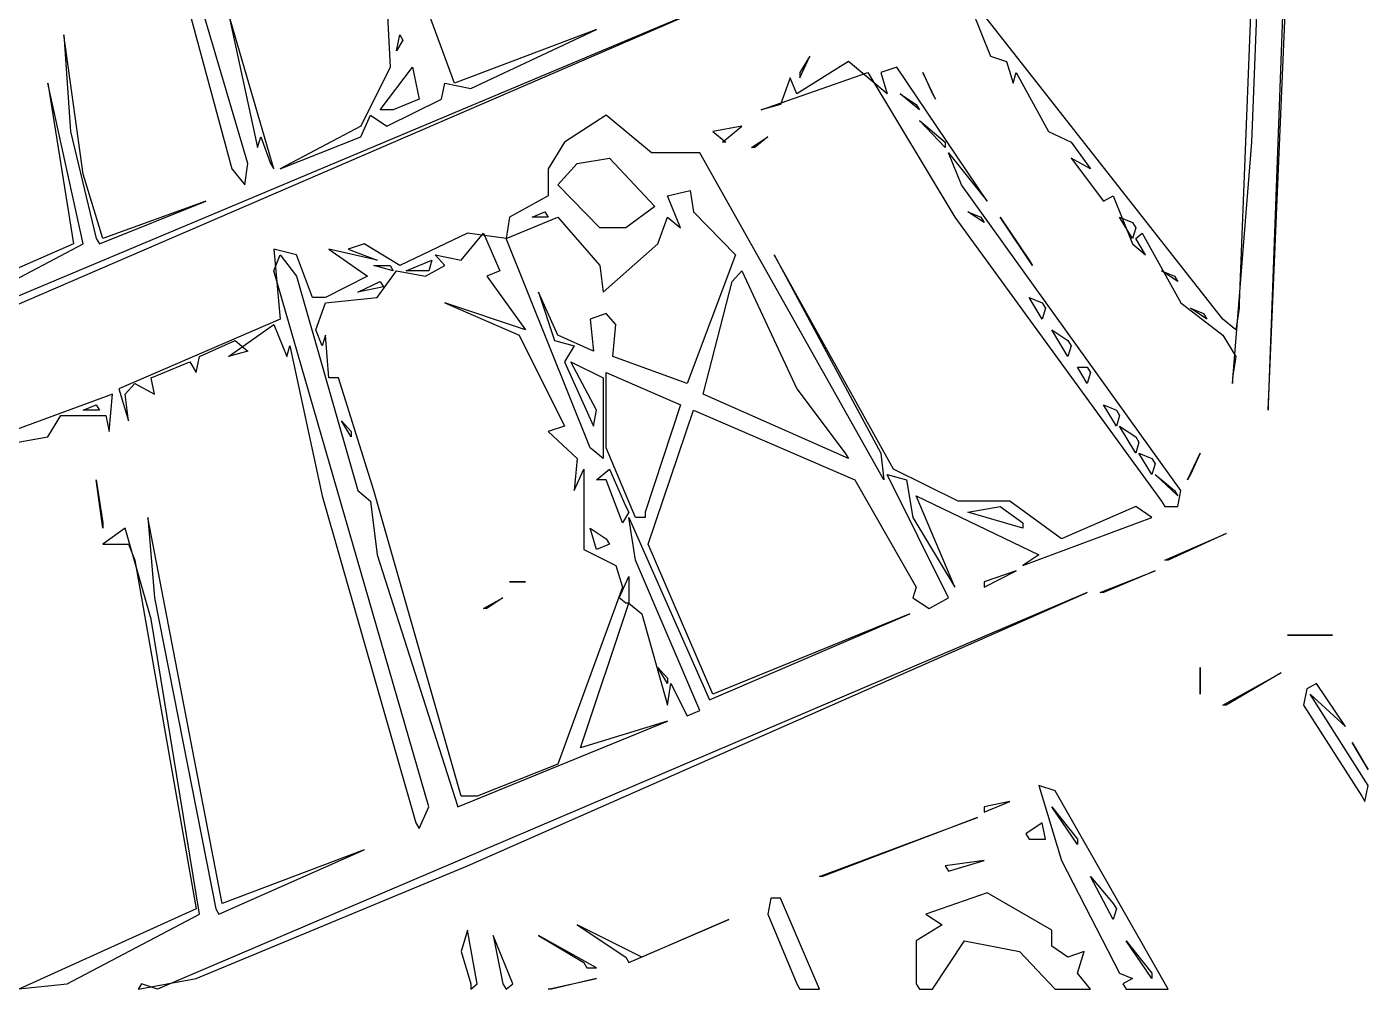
# Model space of a CAD drawing. Extents: x -11089 to 11068, y 2036 to 20000.
# Drawn here: x 2051 to 11068, y 2036 to 8508 of the extents above; entities that cross this region are included whole.
import ezdxf

# ---------------------------------------------------------------- set-up
doc = ezdxf.new("R2010")
doc.units = 0

msp = doc.modelspace()

# ---------------------------------------------------------------- linework, layer by layer
for p, q in [((10286.4583, 7733.1731), (10633.6806, 16855.7692)), ((10590.2778, 16603.3654), (10199.6528, 6651.4423)), ((10394.9653, 5930.2885), (10828.9931, 16098.5577)), ((10698.7847, 14115.3846), (10394.9653, 5966.3462)), ((3537.3264, 7588.9423), (2994.7917, 9427.8846)), ((10091.1458, 6543.2692), (8138.0208, 9031.25)), ((3038.1944, 8995.1923), (3428.8194, 7552.8846)), ((260.4167, 5894.2308), (6684.0278, 8670.6731)), ((6684.0278, 8670.6731), (1367.1875, 6435.0962)), ((4470.4861, 8670.6731), (4492.1875, 8237.9808)), ((3710.9375, 7552.8846), (3407.1181, 8598.5577)), ((3407.1181, 8598.5577), (3602.4306, 7697.1154)), ((4926.2153, 8129.8077), (4752.6042, 8598.5577)), ((8398.4375, 8634.6154), (8528.6458, 8310.0962)), ((5881.0764, 8490.3846), (4926.2153, 8129.8077)), ((5034.7222, 8093.75), (5881.0764, 8490.3846)), ((2430.5556, 7516.8269), (2300.3472, 8454.3269)), ((2300.3472, 8454.3269), (2343.75, 7805.2885)), ((4535.5903, 8346.1538), (4557.2917, 8454.3269)), ((4578.9931, 8418.2692), (4535.5903, 8346.1538)), ((4557.2917, 8454.3269), (4578.9931, 8418.2692)), ((7248.2639, 8165.8654), (7313.3681, 8310.0962)), ((7313.3681, 8310.0962), (7248.2639, 8201.9231)), ((8528.6458, 8310.0962), (8637.1528, 8274.0385)), ((4492.1875, 8237.9808), (4296.875, 7841.3462)), ((4427.0833, 7949.5192), (4644.0972, 8237.9808)), ((4644.0972, 8237.9808), (4687.5, 8021.6346)), ((7573.7847, 8274.0385), (7226.5625, 8057.6923)), ((7834.2014, 8057.6923), (7573.7847, 8274.0385)), ((7899.3056, 8237.9808), (7790.7986, 8201.9231)), ((8506.9444, 7336.5385), (7899.3056, 8237.9808)), ((8637.1528, 8274.0385), (8680.5556, 8129.8077)), ((2430.5556, 7048.0769), (2191.8403, 8129.8077)), ((2191.8403, 8129.8077), (2365.4514, 7048.0769)), ((4839.4097, 8021.6346), (4861.1111, 8129.8077)), ((4861.1111, 8129.8077), (5034.7222, 8093.75)), ((6987.8472, 7949.5192), (7703.9931, 8201.9231)), ((7183.1597, 8165.8654), (7118.0556, 7985.5769)), ((7226.5625, 8057.6923), (7183.1597, 8165.8654)), ((7248.2639, 8201.9231), (7248.2639, 8165.8654)), ((7703.9931, 8201.9231), (8289.9306, 7228.3654)), ((7790.7986, 8201.9231), (7834.2014, 8057.6923)), ((8159.7222, 8021.6346), (8072.9167, 8201.9231)), ((8072.9167, 8201.9231), (8138.0208, 8057.6923)), ((8680.5556, 8129.8077), (8702.2569, 8201.9231)), ((8702.2569, 8201.9231), (8919.2708, 7805.2885)), ((8051.2153, 7949.5192), (7921.0069, 8057.6923)), ((7921.0069, 8057.6923), (8029.5139, 7985.5769)), ((8138.0208, 8057.6923), (8159.7222, 8021.6346)), ((4492.1875, 7949.5192), (4427.0833, 7949.5192)), ((4470.4861, 7841.3462), (4839.4097, 8021.6346)), ((4513.8889, 7949.5192), (4492.1875, 7949.5192)), ((4687.5, 8021.6346), (4513.8889, 7949.5192)), ((7118.0556, 7985.5769), (6987.8472, 7949.5192)), ((8029.5139, 7985.5769), (8051.2153, 7949.5192)), ((4296.875, 7769.2308), (4361.9792, 7913.4615)), ((4361.9792, 7913.4615), (4470.4861, 7841.3462)), ((5946.1806, 7913.4615), (5664.0625, 7733.1731)), ((6250, 7661.0577), (5946.1806, 7913.4615)), ((8224.8264, 7697.1154), (8051.2153, 7877.4038)), ((8051.2153, 7877.4038), (8224.8264, 7733.1731)), ((2343.75, 7805.2885), (2517.3611, 7084.1346)), ((3602.4306, 7697.1154), (3624.1319, 7769.2308)), ((3624.1319, 7769.2308), (3689.2361, 7588.9423)), ((4296.875, 7841.3462), (3754.3403, 7552.8846)), ((3754.3403, 7552.8846), (4296.875, 7769.2308)), ((6857.6389, 7841.3462), (6662.3264, 7805.2885)), ((6662.3264, 7805.2885), (6749.1319, 7733.1731)), ((6727.4306, 7733.1731), (6857.6389, 7841.3462)), ((6922.7431, 7697.1154), (7031.25, 7769.2308)), ((7031.25, 7769.2308), (6944.4444, 7697.1154)), ((8919.2708, 7805.2885), (9071.1806, 7733.1731)), ((5664.0625, 7733.1731), (5555.5556, 7552.8846)), ((6749.1319, 7733.1731), (6727.4306, 7733.1731)), ((6944.4444, 7697.1154), (6922.7431, 7697.1154)), ((8224.8264, 7733.1731), (8224.8264, 7697.1154)), ((9071.1806, 7733.1731), (9201.3889, 7552.8846)), ((10156.25, 6110.5769), (10286.4583, 7733.1731)), ((3515.625, 7444.7115), (3537.3264, 7588.9423)), ((3689.2361, 7588.9423), (3710.9375, 7552.8846)), ((5620.6597, 7444.7115), (5750.8681, 7588.9423)), ((5750.8681, 7588.9423), (5967.8819, 7625)), ((5967.8819, 7625), (6271.7014, 7300.4808)), ((6575.5208, 7661.0577), (6250, 7661.0577)), ((7812.5, 5461.5385), (6575.5208, 7661.0577)), ((8333.3333, 7444.7115), (8246.5278, 7661.0577)), ((8246.5278, 7661.0577), (8506.9444, 7336.5385)), ((9201.3889, 7552.8846), (9071.1806, 7625)), ((9071.1806, 7625), (9288.1944, 7336.5385)), ((2560.7639, 7084.1346), (2430.5556, 7516.8269)), ((3428.8194, 7552.8846), (3515.625, 7444.7115)), ((5555.5556, 7552.8846), (5555.5556, 7372.5962)), ((5902.7778, 7156.25), (5620.6597, 7444.7115)), ((6358.5069, 7372.5962), (6510.4167, 7408.6538)), ((6510.4167, 7408.6538), (6532.1181, 7264.4231)), ((9809.0278, 5389.4231), (8333.3333, 7444.7115)), ((2539.0625, 7048.0769), (3255.2083, 7336.5385)), ((3255.2083, 7336.5385), (2560.7639, 7084.1346)), ((5555.5556, 7372.5962), (5295.1389, 7228.3654)), ((6445.3125, 7156.25), (6358.5069, 7372.5962)), ((9288.1944, 7336.5385), (9353.2986, 7372.5962)), ((9353.2986, 7372.5962), (9483.5069, 7048.0769)), ((5295.1389, 7228.3654), (5273.4375, 7084.1346)), ((5273.4375, 7084.1346), (5620.6597, 7228.3654)), ((5447.0486, 7228.3654), (5533.8542, 7264.4231)), ((5555.5556, 7228.3654), (5447.0486, 7228.3654)), ((5533.8542, 7264.4231), (5555.5556, 7228.3654)), ((5620.6597, 7228.3654), (5902.7778, 6903.8462)), ((6271.7014, 7300.4808), (6076.3889, 7156.25)), ((6293.4028, 7048.0769), (6358.5069, 7228.3654)), ((6358.5069, 7228.3654), (6445.3125, 7156.25)), ((6532.1181, 7264.4231), (6814.2361, 6975.9615)), ((8289.9306, 7228.3654), (9678.8194, 5317.3077)), ((8485.2431, 7192.3077), (8376.7361, 7264.4231)), ((8376.7361, 7264.4231), (8463.5417, 7228.3654)), ((8463.5417, 7228.3654), (8485.2431, 7192.3077)), ((8810.7639, 6903.8462), (8593.75, 7228.3654)), ((8593.75, 7228.3654), (8789.0625, 6939.9038)), ((9483.5069, 7084.1346), (9396.7014, 7228.3654)), ((9396.7014, 7228.3654), (9483.5069, 7192.3077)), ((6054.6875, 7156.25), (5902.7778, 7156.25)), ((6076.3889, 7156.25), (6054.6875, 7156.25)), ((9483.5069, 7192.3077), (9505.2083, 7156.25)), ((9505.2083, 7156.25), (9483.5069, 7084.1346)), ((2365.4514, 7048.0769), (1367.1875, 6615.3846)), ((1540.7986, 6579.3269), (2430.5556, 7048.0769)), ((2517.3611, 7084.1346), (2539.0625, 7048.0769)), ((4318.5764, 7048.0769), (4210.0694, 7012.0192)), ((4557.2917, 6903.8462), (4318.5764, 7048.0769)), ((5013.0208, 7120.1923), (4557.2917, 6903.8462)), ((4969.6181, 6939.9038), (5121.5278, 7120.1923)), ((5273.4375, 7084.1346), (5013.0208, 7120.1923)), ((5121.5278, 7120.1923), (5230.0347, 6867.7885)), ((5837.6736, 5677.8846), (5273.4375, 7084.1346)), ((5924.4792, 6723.5577), (6293.4028, 7048.0769)), ((9483.5069, 7048.0769), (9570.3125, 6975.9615)), ((9505.2083, 7084.1346), (9548.6111, 7120.1923)), ((9570.3125, 6975.9615), (9505.2083, 7084.1346)), ((9548.6111, 7120.1923), (9809.0278, 6651.4423)), ((3862.8472, 6975.9615), (3710.9375, 7012.0192)), ((3710.9375, 7012.0192), (3754.3403, 6543.2692)), ((3710.9375, 6867.7885), (3754.3403, 6975.9615)), ((3754.3403, 6975.9615), (3862.8472, 6831.7308)), ((3971.3542, 6687.5), (3862.8472, 6975.9615)), ((4405.3819, 6939.9038), (4079.8611, 7012.0192)), ((4079.8611, 7012.0192), (4340.2778, 6831.7308)), ((4210.0694, 7012.0192), (4405.3819, 6939.9038)), ((4861.1111, 6903.8462), (4796.0069, 6975.9615)), ((4796.0069, 6975.9615), (4969.6181, 6939.9038)), ((6814.2361, 6975.9615), (6488.7153, 6110.5769)), ((7877.6042, 5533.6538), (7074.6528, 6975.9615)), ((7074.6528, 6975.9615), (7790.7986, 5641.8269)), ((4752.6042, 3262.0192), (3710.9375, 6867.7885)), ((4513.8889, 6867.7885), (4383.6806, 6903.8462)), ((4383.6806, 6903.8462), (4492.1875, 6903.8462)), ((4405.3819, 6687.5), (4535.5903, 6867.7885)), ((4492.1875, 6903.8462), (4513.8889, 6867.7885)), ((4535.5903, 6867.7885), (4730.9028, 6831.7308)), ((4600.6944, 6867.7885), (4774.3056, 6939.9038)), ((4730.9028, 6867.7885), (4600.6944, 6867.7885)), ((4730.9028, 6831.7308), (4861.1111, 6903.8462)), ((4752.6042, 6867.7885), (4730.9028, 6867.7885)), ((4774.3056, 6939.9038), (4752.6042, 6867.7885)), ((5230.0347, 6867.7885), (5143.2292, 6831.7308)), ((5902.7778, 6903.8462), (5924.4792, 6723.5577)), ((6792.5347, 6795.6731), (6857.6389, 6867.7885)), ((6857.6389, 6867.7885), (7226.5625, 6074.5192)), ((8789.0625, 6939.9038), (8810.7639, 6903.8462)), ((9787.3264, 6795.6731), (9678.8194, 6867.7885)), ((9678.8194, 6867.7885), (9765.625, 6831.7308)), ((3862.8472, 6831.7308), (4275.1736, 5389.4231)), ((4340.2778, 6831.7308), (4058.1597, 6687.5)), ((4275.1736, 6723.5577), (4427.0833, 6795.6731)), ((4427.0833, 6795.6731), (4448.7847, 6759.6154)), ((5143.2292, 6831.7308), (5403.6458, 6471.1538)), ((6597.2222, 6038.4615), (6792.5347, 6795.6731)), ((9765.625, 6831.7308), (9787.3264, 6795.6731)), ((4058.1597, 6687.5), (3971.3542, 6687.5)), ((4058.1597, 6651.4423), (4405.3819, 6687.5)), ((4448.7847, 6759.6154), (4275.1736, 6723.5577)), ((5620.6597, 6435.0962), (5490.4514, 6723.5577)), ((5490.4514, 6723.5577), (5598.9583, 6399.0385)), ((8875.8681, 6543.2692), (8789.0625, 6687.5)), ((8789.0625, 6687.5), (8875.8681, 6651.4423)), ((3993.0556, 6471.1538), (4058.1597, 6651.4423)), ((5403.6458, 6471.1538), (4861.1111, 6651.4423)), ((4861.1111, 6651.4423), (5360.2431, 6435.0962)), ((8875.8681, 6651.4423), (8897.5694, 6615.3846)), ((8897.5694, 6615.3846), (8875.8681, 6543.2692)), ((9809.0278, 6651.4423), (10091.1458, 6435.0962)), ((9982.6389, 6543.2692), (9874.1319, 6615.3846)), ((9874.1319, 6615.3846), (9960.9375, 6579.3269)), ((10199.6528, 6615.3846), (10177.9514, 6471.1538)), ((10199.6528, 6651.4423), (10199.6528, 6615.3846)), ((3754.3403, 6543.2692), (2669.2708, 6074.5192)), ((3407.1181, 6290.8654), (3710.9375, 6507.2115)), ((3710.9375, 6507.2115), (3797.7431, 6290.8654)), ((5946.1806, 6579.3269), (5837.6736, 6543.2692)), ((5837.6736, 6543.2692), (5859.375, 6326.9231)), ((6011.2847, 6507.2115), (5946.1806, 6579.3269)), ((5989.5833, 6290.8654), (6011.2847, 6507.2115)), ((9960.9375, 6579.3269), (9982.6389, 6543.2692)), ((10177.9514, 6471.1538), (10091.1458, 6543.2692)), ((4036.4583, 6362.9808), (3993.0556, 6471.1538)), ((4058.1597, 6435.0962), (4036.4583, 6362.9808)), ((4079.8611, 6146.6346), (4058.1597, 6435.0962)), ((5360.2431, 6435.0962), (5664.0625, 5822.1154)), ((5859.375, 6326.9231), (5620.6597, 6435.0962)), ((9049.4792, 6290.8654), (8940.9722, 6471.1538)), ((8940.9722, 6471.1538), (9049.4792, 6399.0385)), ((10091.1458, 6435.0962), (10177.9514, 6290.8654)), ((3211.8056, 6290.8654), (3450.5208, 6399.0385)), ((3537.3264, 6326.9231), (3407.1181, 6290.8654)), ((3450.5208, 6399.0385), (3537.3264, 6326.9231)), ((3797.7431, 6290.8654), (3819.4444, 6362.9808)), ((3819.4444, 6362.9808), (4036.4583, 5353.3654)), ((5598.9583, 6399.0385), (5729.1667, 6362.9808)), ((5729.1667, 6362.9808), (5664.0625, 6254.8077)), ((9049.4792, 6399.0385), (9071.1806, 6362.9808)), ((9071.1806, 6362.9808), (9049.4792, 6290.8654)), ((2886.2847, 6146.6346), (3146.7014, 6254.8077)), ((3146.7014, 6254.8077), (3190.1042, 6182.6923)), ((3190.1042, 6182.6923), (3211.8056, 6290.8654)), ((5664.0625, 6254.8077), (5859.375, 5822.1154)), ((5881.0764, 5930.2885), (5707.4653, 6254.8077)), ((5707.4653, 6254.8077), (5924.4792, 6146.6346)), ((6488.7153, 6110.5769), (5989.5833, 6290.8654)), ((10177.9514, 6290.8654), (10156.25, 6146.6346)), ((2907.9861, 6038.4615), (2886.2847, 6146.6346)), ((4144.9653, 6146.6346), (4079.8611, 6146.6346)), ((4383.6806, 5389.4231), (4144.9653, 6146.6346)), ((5924.4792, 6146.6346), (5924.4792, 5641.8269)), ((5946.1806, 5677.8846), (5946.1806, 6182.6923)), ((5946.1806, 6182.6923), (6445.3125, 5966.3462)), ((9179.6875, 6110.5769), (9114.5833, 6218.75)), ((9114.5833, 6218.75), (9179.6875, 6218.75)), ((9179.6875, 6218.75), (9201.3889, 6182.6923)), ((9201.3889, 6182.6923), (9179.6875, 6110.5769)), ((10156.25, 6146.6346), (10156.25, 6110.5769)), ((2669.2708, 6074.5192), (2734.375, 5858.1731)), ((2712.6736, 6038.4615), (2777.7778, 6110.5769)), ((2777.7778, 6110.5769), (2907.9861, 6038.4615)), ((7226.5625, 6074.5192), (7552.0833, 5641.8269)), ((2625.8681, 6038.4615), (1453.9931, 5605.7692)), ((2430.5556, 5930.2885), (2517.3611, 5966.3462)), ((2517.3611, 5966.3462), (2539.0625, 5930.2885)), ((2604.1667, 5786.0577), (2625.8681, 6038.4615)), ((2734.375, 5858.1731), (2712.6736, 6038.4615)), ((6445.3125, 5966.3462), (6206.5972, 5245.1923)), ((7573.7847, 5605.7692), (6597.2222, 6038.4615)), ((9375, 5822.1154), (9288.1944, 5966.3462)), ((9288.1944, 5966.3462), (9375, 5930.2885)), ((10394.9653, 5966.3462), (10394.9653, 5930.2885)), ((2191.8403, 5750), (2278.6458, 5894.2308)), ((2278.6458, 5894.2308), (2582.4653, 5894.2308)), ((2539.0625, 5930.2885), (2430.5556, 5930.2885)), ((2582.4653, 5894.2308), (2604.1667, 5786.0577)), ((5859.375, 5822.1154), (5881.0764, 5930.2885)), ((6228.2986, 5028.8462), (6532.1181, 5930.2885)), ((6532.1181, 5930.2885), (7617.1875, 5461.5385)), ((9375, 5930.2885), (9396.7014, 5894.2308)), ((9396.7014, 5894.2308), (9375, 5822.1154)), ((4231.7708, 5750), (4166.6667, 5858.1731)), ((4166.6667, 5858.1731), (4231.7708, 5786.0577)), ((4231.7708, 5786.0577), (4231.7708, 5750)), ((5664.0625, 5822.1154), (5555.5556, 5786.0577)), ((5555.5556, 5786.0577), (5750.8681, 5605.7692)), ((9505.2083, 5641.8269), (9396.7014, 5822.1154)), ((9396.7014, 5822.1154), (9505.2083, 5750)), ((1779.5139, 5677.8846), (2191.8403, 5750)), ((9505.2083, 5750), (9526.9097, 5713.9423)), ((9526.9097, 5713.9423), (9505.2083, 5641.8269)), ((5750.8681, 5605.7692), (5729.1667, 5389.4231)), ((5924.4792, 5605.7692), (5837.6736, 5677.8846)), ((5924.4792, 5641.8269), (5924.4792, 5605.7692)), ((6141.4931, 5209.1346), (5946.1806, 5677.8846)), ((7552.0833, 5641.8269), (7573.7847, 5605.7692)), ((7790.7986, 5641.8269), (7812.5, 5461.5385)), ((9613.7153, 5497.5962), (9526.9097, 5641.8269)), ((9526.9097, 5641.8269), (9613.7153, 5605.7692)), ((9613.7153, 5605.7692), (9635.4167, 5569.7115)), ((9852.4306, 5461.5385), (9939.2361, 5641.8269)), ((9939.2361, 5641.8269), (9874.1319, 5497.5962)), ((5729.1667, 5389.4231), (5794.2708, 5533.6538)), ((5794.2708, 5533.6538), (5794.2708, 4992.7885)), ((5881.0764, 5461.5385), (5967.8819, 5533.6538)), ((5967.8819, 5533.6538), (6076.3889, 5281.25)), ((8311.6319, 5317.3077), (7877.6042, 5533.6538)), ((9635.4167, 5569.7115), (9613.7153, 5497.5962)), ((2560.7639, 5137.0192), (2517.3611, 5461.5385)), ((2517.3611, 5461.5385), (2560.7639, 5173.0769)), ((5946.1806, 5461.5385), (5881.0764, 5461.5385)), ((6054.6875, 5173.0769), (5946.1806, 5461.5385)), ((7617.1875, 5461.5385), (8029.5139, 4740.3846)), ((8246.5278, 4668.2692), (7834.2014, 5497.5962)), ((7834.2014, 5497.5962), (7964.4097, 5461.5385)), ((7964.4097, 5461.5385), (8007.8125, 5209.1346)), ((9787.3264, 5353.3654), (9635.4167, 5497.5962)), ((9635.4167, 5497.5962), (9765.625, 5389.4231)), ((9874.1319, 5497.5962), (9852.4306, 5461.5385)), ((4036.4583, 5353.3654), (4665.7986, 3153.8462)), ((4275.1736, 5389.4231), (4361.9792, 5317.3077)), ((4969.6181, 3334.1346), (4383.6806, 5389.4231)), ((8289.9306, 4740.3846), (8029.5139, 5353.3654)), ((8029.5139, 5353.3654), (8854.1667, 4956.7308)), ((9765.625, 5389.4231), (9787.3264, 5353.3654)), ((9787.3264, 5281.25), (9809.0278, 5389.4231)), ((4361.9792, 5317.3077), (4405.3819, 4956.7308)), ((6098.0903, 5245.1923), (6054.6875, 5173.0769)), ((6076.3889, 5281.25), (6098.0903, 5245.1923)), ((6206.5972, 5245.1923), (6206.5972, 5209.1346)), ((8658.8542, 5317.3077), (8311.6319, 5317.3077)), ((8376.7361, 5245.1923), (8593.75, 5281.25)), ((8745.6597, 5137.0192), (8376.7361, 5245.1923)), ((8593.75, 5281.25), (8745.6597, 5173.0769)), ((9006.0764, 5064.9038), (8658.8542, 5317.3077)), ((9505.2083, 5281.25), (9006.0764, 5064.9038)), ((9613.7153, 5209.1346), (9505.2083, 5281.25)), ((9678.8194, 5317.3077), (9700.5208, 5281.25)), ((9700.5208, 5281.25), (9787.3264, 5281.25)), ((2560.7639, 5173.0769), (2560.7639, 5137.0192)), ((3363.7153, 2612.9808), (2864.5833, 5209.1346)), ((2864.5833, 5209.1346), (2907.9861, 4668.2692)), ((6141.4931, 4920.6731), (6098.0903, 5209.1346)), ((6098.0903, 5209.1346), (6640.625, 3983.1731)), ((6206.5972, 5209.1346), (6141.4931, 5209.1346)), ((8007.8125, 5209.1346), (8289.9306, 4740.3846)), ((8745.6597, 4884.6154), (9613.7153, 5209.1346)), ((8745.6597, 5173.0769), (8745.6597, 5137.0192)), ((2712.6736, 5137.0192), (2560.7639, 5028.8462)), ((2886.2847, 4524.0385), (2712.6736, 5137.0192)), ((5881.0764, 4992.7885), (5837.6736, 5137.0192)), ((5837.6736, 5137.0192), (5946.1806, 5064.9038)), ((5946.1806, 5064.9038), (5967.8819, 5028.8462)), ((9700.5208, 4920.6731), (10112.8472, 5100.9615)), ((10112.8472, 5100.9615), (9722.2222, 4920.6731)), ((2560.7639, 5028.8462), (2734.375, 5028.8462)), ((2734.375, 5028.8462), (2777.7778, 4920.6731)), ((5794.2708, 4992.7885), (6011.2847, 4884.6154)), ((5967.8819, 5028.8462), (5881.0764, 4992.7885)), ((6662.3264, 4019.2308), (6228.2986, 5028.8462)), ((2777.7778, 4920.6731), (3190.1042, 2576.9231)), ((4405.3819, 4956.7308), (4947.9167, 3262.0192)), ((6011.2847, 4884.6154), (6054.6875, 4740.3846)), ((6575.5208, 3911.0577), (6141.4931, 4920.6731)), ((8854.1667, 4956.7308), (8745.6597, 4884.6154)), ((9722.2222, 4920.6731), (9700.5208, 4920.6731)), ((6032.9861, 4668.2692), (6098.0903, 4812.5)), ((6098.0903, 4812.5), (6098.0903, 4632.2115)), ((8485.2431, 4740.3846), (8702.2569, 4848.5577)), ((8702.2569, 4848.5577), (8485.2431, 4776.4423)), ((9266.4931, 4704.3269), (9635.4167, 4848.5577)), ((9635.4167, 4848.5577), (9288.1944, 4704.3269)), ((9179.6875, 4704.3269), (2929.6875, 2036.0577)), ((5013.0208, 2865.3846), (9179.6875, 4704.3269)), ((5295.1389, 4776.4423), (5403.6458, 4776.4423)), ((5316.8403, 4776.4423), (5295.1389, 4776.4423)), ((5403.6458, 4776.4423), (5316.8403, 4776.4423)), ((6054.6875, 4740.3846), (5620.6597, 3550.4808)), ((8029.5139, 4740.3846), (8007.8125, 4668.2692)), ((8485.2431, 4776.4423), (8485.2431, 4740.3846)), ((9288.1944, 4704.3269), (9266.4931, 4704.3269)), ((2907.9861, 4668.2692), (3320.3125, 2576.9231)), ((5121.5278, 4596.1538), (5251.7361, 4668.2692)), ((5251.7361, 4668.2692), (5143.2292, 4596.1538)), ((5772.5694, 3658.6538), (6098.0903, 4632.2115)), ((6076.3889, 4632.2115), (6032.9861, 4668.2692)), ((6098.0903, 4632.2115), (6076.3889, 4632.2115)), ((6098.0903, 4632.2115), (6184.8958, 4560.0962)), ((8007.8125, 4668.2692), (8116.3194, 4596.1538)), ((8116.3194, 4596.1538), (8246.5278, 4668.2692)), ((3211.8056, 2540.8654), (2886.2847, 4524.0385)), ((5143.2292, 4596.1538), (5121.5278, 4596.1538)), ((6184.8958, 4560.0962), (6358.5069, 3947.1154)), ((6640.625, 3983.1731), (7986.1111, 4560.0962)), ((7986.1111, 4560.0962), (6662.3264, 4019.2308)), ((10525.1736, 4415.8654), (10828.9931, 4415.8654)), ((10546.875, 4415.8654), (10525.1736, 4415.8654)), ((10828.9931, 4415.8654), (10546.875, 4415.8654)), ((6358.5069, 4091.3462), (6293.4028, 4199.5192)), ((6293.4028, 4199.5192), (6358.5069, 4127.4038)), ((9939.2361, 4019.2308), (9939.2361, 4199.5192)), ((9939.2361, 4199.5192), (9939.2361, 4055.2885)), ((10091.1458, 3947.1154), (10481.7708, 4163.4615)), ((10481.7708, 4163.4615), (10112.8472, 3947.1154)), ((6358.5069, 4127.4038), (6358.5069, 4091.3462)), ((6358.5069, 3947.1154), (6380.2083, 4091.3462)), ((6380.2083, 4091.3462), (6488.7153, 3875)), ((10720.4861, 4091.3462), (10655.3819, 4055.2885)), ((10915.7986, 3802.8846), (10720.4861, 4091.3462)), ((9939.2361, 4055.2885), (9939.2361, 4019.2308)), ((10655.3819, 4055.2885), (10633.6806, 3947.1154)), ((11067.7083, 3406.25), (10677.0833, 4019.2308)), ((10677.0833, 4019.2308), (10915.7986, 3802.8846)), ((6488.7153, 3875), (6575.5208, 3911.0577)), ((10112.8472, 3947.1154), (10091.1458, 3947.1154)), ((10633.6806, 3947.1154), (11024.3056, 3334.1346)), ((4947.9167, 3262.0192), (6358.5069, 3838.9423)), ((6358.5069, 3838.9423), (5772.5694, 3658.6538)), ((11067.7083, 3514.4231), (10959.2014, 3694.7115)), ((10959.2014, 3694.7115), (11046.0069, 3550.4808)), ((5620.6597, 3550.4808), (5078.125, 3334.1346)), ((11046.0069, 3550.4808), (11067.7083, 3514.4231)), ((8962.6736, 3370.1923), (8854.1667, 3406.25)), ((8854.1667, 3406.25), (9006.0764, 2901.4423)), ((9722.2222, 2036.0577), (8962.6736, 3370.1923)), ((11046.0069, 3298.0769), (11067.7083, 3406.25)), ((4687.5, 3117.7885), (4752.6042, 3262.0192)), ((5056.4236, 3334.1346), (4969.6181, 3334.1346)), ((5078.125, 3334.1346), (5056.4236, 3334.1346)), ((8485.2431, 3225.9615), (8658.8542, 3298.0769)), ((8658.8542, 3298.0769), (8485.2431, 3262.0192)), ((8485.2431, 3262.0192), (8485.2431, 3225.9615)), ((9114.5833, 3009.6154), (8940.9722, 3262.0192)), ((8940.9722, 3262.0192), (9114.5833, 3045.6731)), ((11024.3056, 3334.1346), (11046.0069, 3298.0769)), ((7378.4722, 2793.2692), (8441.8403, 3189.9038)), ((8441.8403, 3189.9038), (7400.1736, 2793.2692)), ((4665.7986, 3153.8462), (4687.5, 3117.7885)), ((8875.8681, 3153.8462), (8767.3611, 3081.7308)), ((8767.3611, 3081.7308), (8789.0625, 3045.6731)), ((8897.5694, 3045.6731), (8875.8681, 3153.8462)), ((8789.0625, 3045.6731), (8897.5694, 3045.6731)), ((9114.5833, 3045.6731), (9114.5833, 3009.6154)), ((3342.0139, 2540.8654), (4318.5764, 2973.5577)), ((4318.5764, 2973.5577), (3363.7153, 2612.9808)), ((8485.2431, 2901.4423), (8224.8264, 2865.3846)), ((8246.5278, 2829.3269), (8485.2431, 2901.4423)), ((9006.0764, 2901.4423), (9396.7014, 2144.2308)), ((3190.1042, 2108.1731), (5013.0208, 2865.3846)), ((8224.8264, 2865.3846), (8246.5278, 2829.3269)), ((7400.1736, 2793.2692), (7378.4722, 2793.2692)), ((9353.2986, 2504.8077), (9201.3889, 2793.2692)), ((9201.3889, 2793.2692), (9353.2986, 2612.9808)), ((7052.9514, 2649.0385), (7031.25, 2540.8654)), ((7118.0556, 2649.0385), (7052.9514, 2649.0385)), ((7378.4722, 2036.0577), (7118.0556, 2649.0385)), ((8506.9444, 2685.0962), (8094.6181, 2540.8654)), ((8940.9722, 2432.6923), (8506.9444, 2685.0962)), ((3190.1042, 2576.9231), (1996.5278, 2036.0577)), ((2322.0486, 2072.1154), (3211.8056, 2540.8654)), ((3320.3125, 2576.9231), (3342.0139, 2540.8654)), ((7031.25, 2540.8654), (7226.5625, 2072.1154)), ((8094.6181, 2540.8654), (8203.125, 2468.75)), ((9353.2986, 2612.9808), (9375, 2576.9231)), ((9375, 2576.9231), (9353.2986, 2504.8077)), ((6184.8958, 2252.4038), (5750.8681, 2468.75)), ((5750.8681, 2468.75), (6076.3889, 2252.4038)), ((6098.0903, 2216.3462), (6770.8333, 2504.8077)), ((6770.8333, 2504.8077), (6184.8958, 2252.4038)), ((8203.125, 2468.75), (8029.5139, 2360.5769)), ((5013.0208, 2432.6923), (4969.6181, 2288.4615)), ((5078.125, 2072.1154), (5013.0208, 2432.6923)), ((5316.8403, 2072.1154), (5186.6319, 2396.6346)), ((5186.6319, 2396.6346), (5251.7361, 2072.1154)), ((5881.0764, 2180.2885), (5490.4514, 2396.6346)), ((5490.4514, 2396.6346), (5794.2708, 2216.3462)), ((8029.5139, 2360.5769), (8029.5139, 2072.1154)), ((8138.0208, 2036.0577), (8355.0347, 2360.5769)), ((8355.0347, 2360.5769), (8723.9583, 2288.4615)), ((8940.9722, 2324.5192), (8940.9722, 2432.6923)), ((9613.7153, 2108.1731), (9440.1042, 2360.5769)), ((9440.1042, 2360.5769), (9613.7153, 2144.2308)), ((4969.6181, 2288.4615), (5034.7222, 2072.1154)), ((8723.9583, 2288.4615), (8962.6736, 2036.0577)), ((9049.4792, 2252.4038), (8940.9722, 2324.5192)), ((9157.9861, 2288.4615), (9049.4792, 2252.4038)), ((9114.5833, 2144.2308), (9157.9861, 2288.4615)), ((5794.2708, 2216.3462), (5815.9722, 2180.2885)), ((5815.9722, 2180.2885), (5881.0764, 2180.2885)), ((6076.3889, 2252.4038), (6098.0903, 2216.3462)), ((2799.4792, 2036.0577), (3190.1042, 2108.1731)), ((5555.5556, 2036.0577), (5881.0764, 2108.1731)), ((5881.0764, 2108.1731), (5577.2569, 2036.0577)), ((9201.3889, 2036.0577), (9114.5833, 2144.2308)), ((9396.7014, 2144.2308), (9483.5069, 2108.1731)), ((9483.5069, 2108.1731), (9418.4028, 2072.1154)), ((9613.7153, 2144.2308), (9613.7153, 2108.1731)), ((1974.8264, 2036.0577), (2322.0486, 2072.1154)), ((2821.1806, 2072.1154), (2799.4792, 2036.0577)), ((2929.6875, 2036.0577), (2821.1806, 2072.1154)), ((5034.7222, 2036.0577), (5078.125, 2072.1154)), ((5034.7222, 2072.1154), (5034.7222, 2036.0577)), ((5251.7361, 2072.1154), (5273.4375, 2036.0577)), ((5273.4375, 2036.0577), (5316.8403, 2072.1154)), ((5577.2569, 2036.0577), (5555.5556, 2036.0577)), ((7226.5625, 2072.1154), (7248.2639, 2036.0577)), ((7248.2639, 2036.0577), (7378.4722, 2036.0577)), ((8029.5139, 2072.1154), (8051.2153, 2036.0577)), ((8051.2153, 2036.0577), (8138.0208, 2036.0577)), ((8962.6736, 2036.0577), (9201.3889, 2036.0577)), ((9418.4028, 2072.1154), (9440.1042, 2036.0577)), ((9440.1042, 2036.0577), (9722.2222, 2036.0577))]:
    msp.add_line(p, q)

doc.saveas('drawing.dxf')
